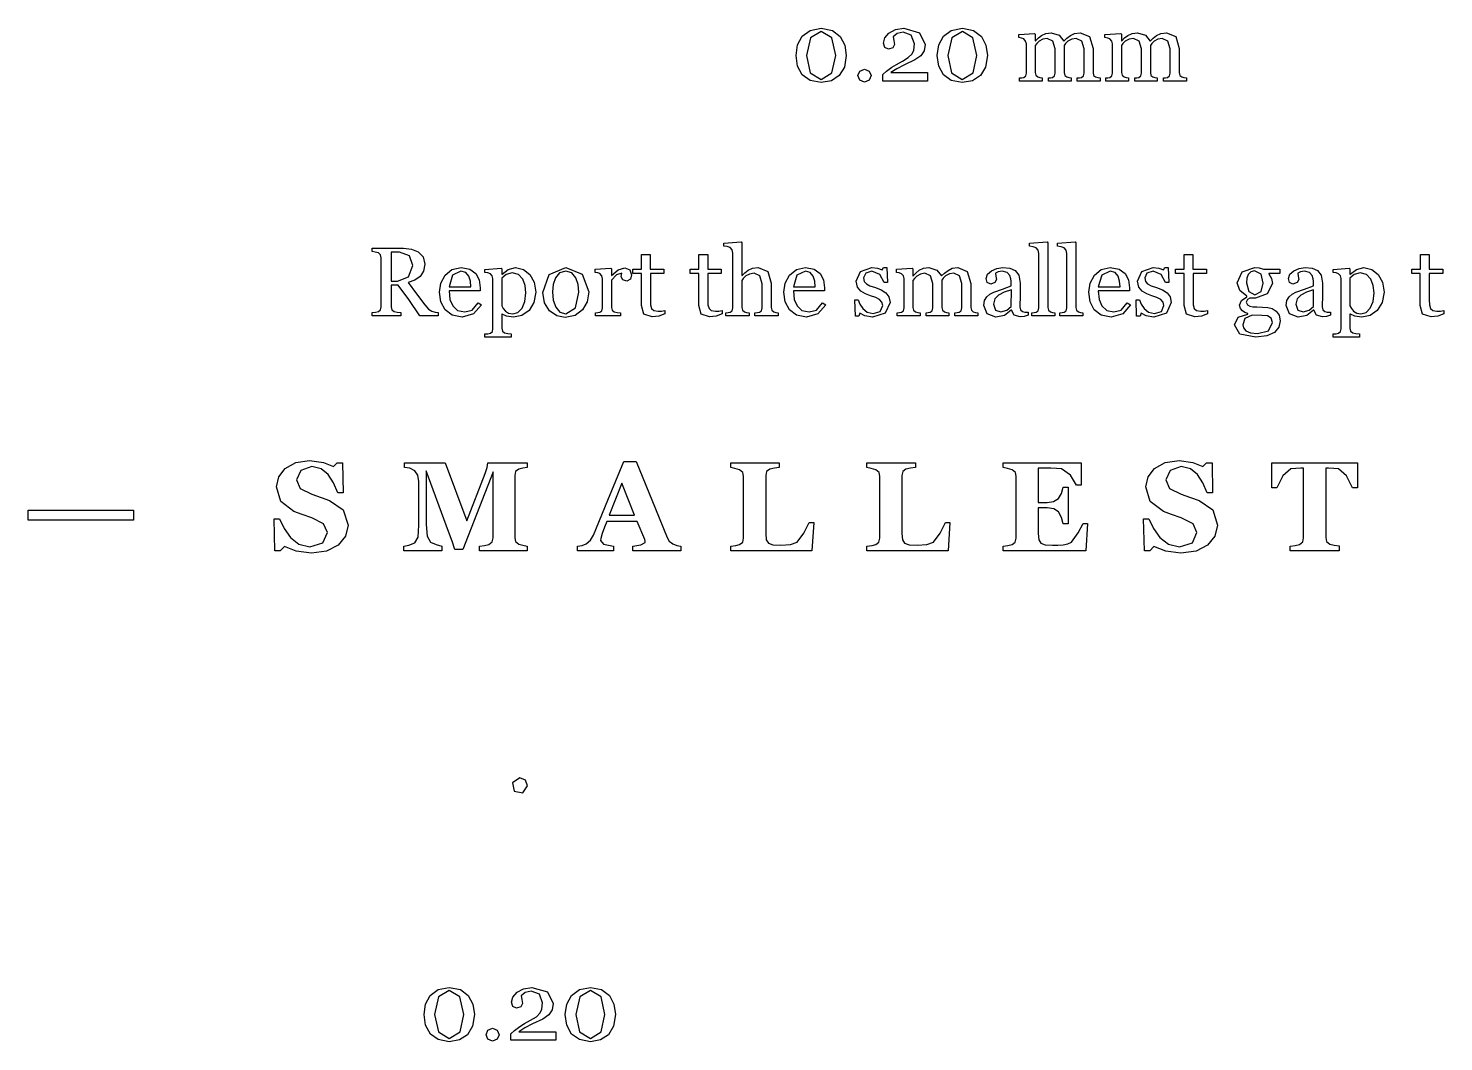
# Model space of a CAD drawing. Extents: x 0 to 118, y 2 to 170.
# Drawn here: x 38.73 to 56.79, y 90.73 to 103.67 of the extents above; entities that cross this region are included whole.
import ezdxf

# ---------------------------------------------------------------- set-up
doc = ezdxf.new("R2010")
doc.units = 0

msp = doc.modelspace()

# ---------------------------------------------------------------- linework, layer by layer
at = {"layer": 'Layer 1', "color": 7}
for points in [[(49.09021, 103.570067), (49.148193, 103.459595), (49.167718, 103.32776), (49.143918, 103.178832), (49.07861, 103.07019), (48.977292, 103.003052), (48.846677, 102.980477), (48.706297, 103.006722), (48.606198, 103.078742), (48.545775, 103.189827), (48.52625, 103.327767), (48.545175, 103.461432), (48.6056, 103.571907), (48.70631, 103.64698), (48.8473, 103.674445), (48.990733, 103.64637), (49.09022, 103.570075), (49.09021, 103.570067)], [(49.032837, 103.32776), (48.982788, 103.552977), (48.8479, 103.632935), (48.711182, 103.552977), (48.661133, 103.32776), (48.70874, 103.10559), (48.84668, 103.021972), (48.98462, 103.10559), (49.032837, 103.32776), (49.032837, 103.32776)], [(50.206542, 103), (49.634642, 103), (49.634642, 103.083007), (49.68042, 103.125122), (49.75, 103.176392), (49.808593, 103.212402), (49.886108, 103.255128), (49.95996, 103.300292), (50.007568, 103.34851), (50.030143, 103.395508), (50.038693, 103.476685), (49.997798, 103.58838), (49.892818, 103.62439), (49.817745, 103.608515), (49.764643, 103.56579), (49.775018, 103.519405), (49.781718, 103.466915), (49.762193, 103.42541), (49.70543, 103.40771), (49.658433, 103.42846), (49.641958, 103.485223), (49.660258, 103.55114), (49.712748, 103.612785), (49.795758, 103.65734), (49.902568, 103.67444), (50.100933, 103.618288), (50.174785, 103.469363), (50.16136, 103.388185), (50.119245, 103.32349), (50.043563, 103.269778), (49.911115, 103.208133), (49.812238, 103.158083), (49.737165, 103.108035), (50.206525, 103.108035), (50.206542, 103)], [(50.892577, 103.570067), (50.950562, 103.459595), (50.970087, 103.32776), (50.946287, 103.178832), (50.88098, 103.07019), (50.77966, 103.003052), (50.649045, 102.980477), (50.508665, 103.006722), (50.408567, 103.078742), (50.348142, 103.189827), (50.328617, 103.327767), (50.347542, 103.461432), (50.407967, 103.571907), (50.508675, 103.64698), (50.649665, 103.674445), (50.793098, 103.64637), (50.892585, 103.570075), (50.892577, 103.570067)], [(50.835205, 103.32776), (50.785155, 103.552977), (50.650267, 103.632935), (50.51355, 103.552977), (50.4635, 103.32776), (50.511107, 103.10559), (50.649047, 103.021972), (50.786987, 103.10559), (50.835205, 103.32776), (50.835205, 103.32776)], [(52.409303, 103), (52.115723, 103), (52.115723, 103.040283), (52.1438, 103.042783), (52.169433, 103.047657), (52.194458, 103.066582), (52.203008, 103.102595), (52.203008, 103.413262), (52.17371, 103.51092), (52.10169, 103.54571), (52.045538, 103.53656), (51.99732, 103.510925), (51.967413, 103.481627), (51.949713, 103.455992), (51.949713, 103.108702), (51.957038, 103.073302), (51.982063, 103.052552), (52.007088, 103.044002), (52.036995, 103.040352), (52.036995, 103), (51.74952, 103), (51.74952, 103.040283), (51.776375, 103.042783), (51.8008, 103.047657), (51.825825, 103.066582), (51.834375, 103.102595), (51.834375, 103.413262), (51.805078, 103.51092), (51.733058, 103.54571), (51.676905, 103.535935), (51.628687, 103.510302), (51.59878, 103.479785), (51.58048, 103.45476), (51.58048, 103.10991), (51.58903, 103.07512), (51.614665, 103.053745), (51.64091, 103.044595), (51.670817, 103.04032), (51.670817, 103), (51.378457, 103), (51.378457, 103.040283), (51.407145, 103.042783), (51.43339, 103.047657), (51.458415, 103.066582), (51.466965, 103.102595), (51.466965, 103.47674), (51.457815, 103.51153), (51.43339, 103.538385), (51.404702, 103.549985), (51.369302, 103.556085), (51.369302, 103.595757), (51.570717, 103.609182), (51.579267, 103.600632), (51.579267, 103.514575), (51.583542, 103.514575), (51.620775, 103.550585), (51.661667, 103.584155), (51.71477, 103.608555), (51.78435, 103.61833), (51.885057, 103.586592), (51.945482, 103.51091), (51.983935, 103.54814), (52.02849, 103.58293), (52.08281, 103.608565), (52.153002, 103.61834), (52.27385, 103.568292), (52.318407, 103.414482), (52.318407, 103.108697), (52.325733, 103.073297), (52.350758, 103.052547), (52.378225, 103.043997), (52.409352, 103.040347), (52.409303, 103)], [(53.510375, 103), (53.216798, 103), (53.216798, 103.040283), (53.244873, 103.042783), (53.270508, 103.047657), (53.295533, 103.066582), (53.304083, 103.102595), (53.304083, 103.413262), (53.274785, 103.51092), (53.202765, 103.54571), (53.146613, 103.53656), (53.098393, 103.510925), (53.068488, 103.481627), (53.050788, 103.455992), (53.050788, 103.108702), (53.058113, 103.073302), (53.083138, 103.052552), (53.108163, 103.044002), (53.13807, 103.040352), (53.13807, 103), (52.850593, 103), (52.850593, 103.040283), (52.87745, 103.042783), (52.90185, 103.047657), (52.926875, 103.066582), (52.935425, 103.102595), (52.935425, 103.413262), (52.906128, 103.51092), (52.834108, 103.54571), (52.777955, 103.535935), (52.729737, 103.510302), (52.69983, 103.479785), (52.681505, 103.45476), (52.681505, 103.10991), (52.690055, 103.07512), (52.71569, 103.053745), (52.741935, 103.044595), (52.771843, 103.04032), (52.771843, 103), (52.479485, 103), (52.479485, 103.040283), (52.50817, 103.042783), (52.534418, 103.047657), (52.55944, 103.066582), (52.56799, 103.102595), (52.56799, 103.47674), (52.55884, 103.51153), (52.534415, 103.538385), (52.505728, 103.549985), (52.470328, 103.556085), (52.470328, 103.595757), (52.671743, 103.609182), (52.680293, 103.600632), (52.680293, 103.514575), (52.684567, 103.514575), (52.7218, 103.550585), (52.762692, 103.584155), (52.815793, 103.608555), (52.885373, 103.61833), (52.986083, 103.586592), (53.046508, 103.51091), (53.084958, 103.54814), (53.129515, 103.58293), (53.183835, 103.608565), (53.254025, 103.61834), (53.374875, 103.568292), (53.41943, 103.414482), (53.41943, 103.108697), (53.426755, 103.073297), (53.45178, 103.052547), (53.479245, 103.043997), (53.510372, 103.040347), (53.510375, 103)], [(49.483888, 103.07019), (49.458863, 103.011597), (49.400268, 102.987797), (49.341065, 103.011597), (49.31664, 103.07019), (49.341065, 103.128785), (49.400268, 103.153807), (49.458863, 103.128785), (49.483888, 103.07019), (49.483888, 103.07019)], [(43.957215, 100), (43.72406, 100), (43.58368, 100.20996), (43.44818, 100.392455), (43.35968, 100.392455), (43.35968, 100.117797), (43.366405, 100.079955), (43.39509, 100.055555), (43.433542, 100.04763), (43.47993, 100.043355), (43.47993, 100), (43.113717, 100), (43.113717, 100.043335), (43.155832, 100.04761), (43.194895, 100.055535), (43.22114, 100.078735), (43.22969, 100.117798), (43.22969, 100.744018), (43.22359, 100.78186), (43.194902, 100.806885), (43.15523, 100.81666), (43.113725, 100.82276), (43.113725, 100.866095), (43.513507, 100.866095), (43.616655, 100.854495), (43.703935, 100.818485), (43.76436, 100.754398), (43.786935, 100.659793), (43.771685, 100.571293), (43.72652, 100.504763), (43.6606, 100.458988), (43.575763, 100.426638), (43.681963, 100.283815), (43.786333, 100.142825), (43.83455, 100.088503), (43.877885, 100.060428), (43.91756, 100.048228), (43.957233, 100.043353), (43.957215, 100)], [(48.297425, 100), (48.002015, 100), (48.002015, 100.040283), (48.033142, 100.042783), (48.061217, 100.047657), (48.086242, 100.066582), (48.094792, 100.102595), (48.094792, 100.412042), (48.064275, 100.51092), (47.991032, 100.54571), (47.931827, 100.535335), (47.88361, 100.51091), (47.851872, 100.480393), (47.834772, 100.454758), (47.834772, 100.108688), (47.842697, 100.074508), (47.868333, 100.053758), (47.895798, 100.044607), (47.927537, 100.040332), (47.927537, 100), (47.632125, 100), (47.632125, 100.040283), (47.661423, 100.042783), (47.687058, 100.047657), (47.712693, 100.066582), (47.721243, 100.102595), (47.721243, 100.803277), (47.711468, 100.844782), (47.687043, 100.87591), (47.64798, 100.886885), (47.603425, 100.89176), (47.603425, 100.930822), (47.826203, 100.944872), (47.834753, 100.935722), (47.834753, 100.5158), (47.837252, 100.5158), (47.873872, 100.5512), (47.917207, 100.58416), (47.97153, 100.60856), (48.04233, 100.618335), (48.16623, 100.567067), (48.209565, 100.420582), (48.209565, 100.107473), (48.21689, 100.072682), (48.242525, 100.052532), (48.26755, 100.043982), (48.297457, 100.040333), (48.297425, 100)], [(51.83014, 100), (51.53656, 100), (51.53656, 100.040283), (51.566468, 100.042783), (51.592713, 100.047657), (51.618348, 100.066582), (51.626898, 100.102595), (51.626898, 100.799615), (51.617123, 100.84051), (51.592698, 100.871027), (51.552415, 100.884452), (51.505418, 100.891777), (51.505418, 100.93084), (51.731858, 100.94489), (51.740408, 100.93574), (51.740408, 100.109932), (51.748333, 100.074532), (51.773968, 100.053782), (51.800213, 100.044632), (51.83012, 100.040357), (51.83014, 100)], [(52.187805, 100), (51.894225, 100), (51.894225, 100.040283), (51.924132, 100.042783), (51.950378, 100.047657), (51.976013, 100.066582), (51.984563, 100.102595), (51.984563, 100.799615), (51.974788, 100.84051), (51.950363, 100.871027), (51.91008, 100.884452), (51.863083, 100.891777), (51.863083, 100.93084), (52.089523, 100.94489), (52.098073, 100.93574), (52.098073, 100.109932), (52.105998, 100.074532), (52.131633, 100.053782), (52.157878, 100.044632), (52.187785, 100.040357), (52.187805, 100)], [(43.63617, 100.645753), (43.591003, 100.770263), (43.46344, 100.81665), (43.35968, 100.81665), (43.35968, 100.444947), (43.439635, 100.444947), (43.580017, 100.498657), (43.63617, 100.645752), (43.63617, 100.645753)], [(46.85089, 100.026218), (46.775818, 99.998753), (46.689148, 99.987153), (46.582338, 100.024995), (46.55182, 100.133027), (46.55182, 100.540742), (46.443178, 100.540742), (46.443178, 100.599335), (46.55426, 100.599335), (46.55426, 100.786712), (46.665345, 100.786712), (46.665345, 100.599335), (46.838073, 100.599335), (46.838073, 100.540742), (46.666565, 100.540742), (46.666565, 100.204437), (46.669065, 100.14096), (46.68249, 100.097015), (46.711785, 100.07016), (46.764275, 100.06101), (46.808833, 100.06351), (46.850945, 100.070835), (46.85089, 100.026218)], [(47.583923, 100.026218), (47.50885, 99.998753), (47.42218, 99.987153), (47.315368, 100.024995), (47.28485, 100.133027), (47.28485, 100.540742), (47.176208, 100.540742), (47.176208, 100.599335), (47.287293, 100.599335), (47.287293, 100.786712), (47.398378, 100.786712), (47.398378, 100.599335), (47.571105, 100.599335), (47.571105, 100.540742), (47.399598, 100.540742), (47.399598, 100.204437), (47.402098, 100.14096), (47.415523, 100.097015), (47.444818, 100.07016), (47.497308, 100.06101), (47.541865, 100.06351), (47.583978, 100.070835), (47.583923, 100.026218)], [(53.779602, 100.026245), (53.70453, 99.99878), (53.61786, 99.98718), (53.511048, 100.025022), (53.48053, 100.133055), (53.48053, 100.54077), (53.371887, 100.54077), (53.371887, 100.599362), (53.48297, 100.599362), (53.48297, 100.78674), (53.594055, 100.78674), (53.594055, 100.599362), (53.766785, 100.599362), (53.766785, 100.54077), (53.595275, 100.54077), (53.595275, 100.204465), (53.597775, 100.140987), (53.6112, 100.097042), (53.640498, 100.070187), (53.692988, 100.061037), (53.737543, 100.063537), (53.779658, 100.070862), (53.779602, 100.026245)], [(56.79474, 100.026245), (56.719665, 99.99878), (56.632995, 99.98718), (56.526185, 100.025022), (56.495667, 100.133055), (56.495667, 100.54077), (56.387025, 100.54077), (56.387025, 100.599362), (56.498107, 100.599362), (56.498107, 100.78674), (56.609192, 100.78674), (56.609192, 100.599362), (56.781923, 100.599362), (56.781923, 100.54077), (56.610413, 100.54077), (56.610413, 100.204465), (56.612913, 100.140987), (56.626337, 100.097042), (56.655632, 100.070187), (56.708125, 100.061037), (56.75268, 100.063537), (56.794795, 100.070862), (56.79474, 100.026245)], [(44.509583, 100.141603), (44.408265, 100.026855), (44.26239, 99.98413), (44.134828, 100.009765), (44.045105, 100.079345), (43.992005, 100.181885), (43.974905, 100.305785), (43.993205, 100.420533), (44.048138, 100.52246), (44.134198, 100.59204), (44.250163, 100.618898), (44.363078, 100.598148), (44.439373, 100.541385), (44.480875, 100.460818), (44.494925, 100.36011), (44.494925, 100.319828), (44.096365, 100.319828), (44.10734, 100.212405), (44.143353, 100.127565), (44.205608, 100.071413), (44.29716, 100.051263), (44.390545, 100.076288), (44.466838, 100.16784), (44.509583, 100.141603)], [(44.374695, 100.371095), (44.368595, 100.444335), (44.35027, 100.509643), (44.311818, 100.55542), (44.248953, 100.57312), (44.14214, 100.51941), (44.096365, 100.371095), (44.374695, 100.371095)], [(45.12909, 100.530395), (45.184633, 100.430908), (45.204783, 100.302125), (45.180983, 100.17151), (45.118115, 100.07141), (45.027173, 100.006715), (44.920973, 99.98414), (44.83186, 99.99634), (44.775098, 100.025028), (44.770223, 100.025028), (44.770223, 99.844363), (44.778773, 99.807743), (44.805018, 99.786393), (44.846523, 99.776018), (44.891688, 99.769918), (44.891688, 99.729025), (44.555385, 99.729025), (44.555385, 99.769918), (44.592005, 99.772968), (44.623743, 99.779068), (44.649378, 99.800418), (44.656703, 99.836428), (44.656703, 100.476688), (44.647553, 100.512088), (44.623753, 100.539553), (44.593235, 100.550528), (44.555395, 100.556028), (44.555395, 100.5957), (44.760473, 100.609125), (44.769023, 100.6018), (44.769023, 100.53405), (44.773898, 100.5328), (44.852633, 100.593835), (44.946018, 100.618235), (45.048555, 100.594435), (45.129123, 100.530348), (45.12909, 100.530395)], [(45.029603, 100.097658), (45.065613, 100.185548), (45.077213, 100.29724), (45.067438, 100.389405), (45.03692, 100.471193), (44.982598, 100.528565), (44.90203, 100.55054), (44.825128, 100.53039), (44.770195, 100.483393), (44.770195, 100.127558), (44.787895, 100.09338), (44.815973, 100.06286), (44.856865, 100.037838), (44.910575, 100.028688), (44.976495, 100.046388), (45.029595, 100.097658), (45.029603, 100.097658)], [(45.879823, 100.307008), (45.859673, 100.181885), (45.8023, 100.078125), (45.704643, 100.005493), (45.580133, 99.981693), (45.470878, 100.003043), (45.378715, 100.066518), (45.31524, 100.166005), (45.29204, 100.298453), (45.373828, 100.529165), (45.589283, 100.618887), (45.797413, 100.533438), (45.87981, 100.306998), (45.879823, 100.307008)], [(45.75348, 100.305758), (45.74433, 100.402195), (45.716865, 100.488865), (45.665595, 100.54929), (45.58808, 100.57249), (45.507515, 100.54929), (45.453805, 100.485812), (45.426338, 100.400972), (45.418413, 100.30881), (45.427563, 100.200167), (45.45808, 100.111667), (45.509958, 100.050022), (45.588083, 100.028047), (45.708933, 100.1019), (45.75349, 100.305757), (45.75348, 100.305758)], [(46.427918, 100.524265), (46.412668, 100.468723), (46.365673, 100.444923), (46.313183, 100.462623), (46.295483, 100.501685), (46.297233, 100.526085), (46.301508, 100.54806), (46.234368, 100.52486), (46.16906, 100.458943), (46.16906, 100.1086), (46.176985, 100.07381), (46.20323, 100.05366), (46.242293, 100.04451), (46.284408, 100.040235), (46.284408, 100), (45.967025, 100), (45.967025, 100.040283), (45.99571, 100.042783), (46.021955, 100.047657), (46.04698, 100.066582), (46.05553, 100.102595), (46.05553, 100.474297), (46.04638, 100.51153), (46.021955, 100.540827), (45.99449, 100.551202), (45.96031, 100.556077), (45.96031, 100.59575), (46.160505, 100.609175), (46.169055, 100.600625), (46.169055, 100.515787), (46.172105, 100.515787), (46.256333, 100.59086), (46.341173, 100.616495), (46.403428, 100.59147), (46.427853, 100.524332), (46.427918, 100.524265)], [(48.905945, 100.141603), (48.804627, 100.026855), (48.658752, 99.98413), (48.53119, 100.009765), (48.441467, 100.079345), (48.388367, 100.181885), (48.371267, 100.305785), (48.389567, 100.420533), (48.4445, 100.52246), (48.530558, 100.59204), (48.646525, 100.618898), (48.75944, 100.598148), (48.835735, 100.541385), (48.877237, 100.460818), (48.891287, 100.36011), (48.891287, 100.319828), (48.492727, 100.319828), (48.503702, 100.212405), (48.539715, 100.127565), (48.60197, 100.071413), (48.693522, 100.051263), (48.786907, 100.076288), (48.8632, 100.16784), (48.905945, 100.141603)], [(48.771057, 100.371095), (48.764957, 100.444335), (48.746657, 100.509643), (48.708205, 100.55542), (48.64534, 100.57312), (48.538527, 100.51941), (48.492752, 100.371095), (48.771057, 100.371095)], [(49.674377, 100.2948), (49.71283, 100.24414), (49.726255, 100.17395), (49.663387, 100.037233), (49.501645, 99.98413), (49.4046, 100.003055), (49.341732, 100.037845), (49.329532, 99.998173), (49.283755, 99.998173), (49.277655, 100.207523), (49.319767, 100.207523), (49.340517, 100.15198), (49.37897, 100.094608), (49.435732, 100.04944), (49.510805, 100.03114), (49.601137, 100.057385), (49.632875, 100.13368), (49.6225, 100.177625), (49.593202, 100.210585), (49.543765, 100.235608), (49.478457, 100.258183), (49.41437, 100.281383), (49.354555, 100.316783), (49.31061, 100.369273), (49.29351, 100.442515), (49.348442, 100.567638), (49.495537, 100.618908), (49.567557, 100.609758), (49.627982, 100.587783), (49.642032, 100.619523), (49.685977, 100.619523), (49.695127, 100.42604), (49.653012, 100.42604), (49.59747, 100.53102), (49.49432, 100.571915), (49.415585, 100.54689), (49.3869, 100.486465), (49.39605, 100.44069), (49.424735, 100.40956), (49.470512, 100.38636), (49.539482, 100.36256), (49.615165, 100.332653), (49.67437, 100.29481), (49.674377, 100.2948)], [(50.848082, 100), (50.554505, 100), (50.554505, 100.040283), (50.58258, 100.042783), (50.608215, 100.047657), (50.63324, 100.066582), (50.64179, 100.102595), (50.64179, 100.413262), (50.612493, 100.51092), (50.540472, 100.54571), (50.48432, 100.53656), (50.4361, 100.510925), (50.406195, 100.481627), (50.388495, 100.455992), (50.388495, 100.108702), (50.39582, 100.073302), (50.420845, 100.052552), (50.44587, 100.044002), (50.475777, 100.040352), (50.475777, 100), (50.1883, 100), (50.1883, 100.040283), (50.215157, 100.042783), (50.239557, 100.047657), (50.264582, 100.066582), (50.273132, 100.102595), (50.273132, 100.413262), (50.243835, 100.51092), (50.171815, 100.54571), (50.115662, 100.535935), (50.067445, 100.510302), (50.037537, 100.479785), (50.019212, 100.45476), (50.019212, 100.10991), (50.027762, 100.07512), (50.053397, 100.053745), (50.079642, 100.044595), (50.10955, 100.04032), (50.10955, 100), (49.817192, 100), (49.817192, 100.040283), (49.845878, 100.042783), (49.872125, 100.047657), (49.897147, 100.066582), (49.905697, 100.102595), (49.905697, 100.47674), (49.896547, 100.51153), (49.872122, 100.538385), (49.843435, 100.549985), (49.808035, 100.556085), (49.808035, 100.595757), (50.00945, 100.609182), (50.018, 100.600632), (50.018, 100.514575), (50.022275, 100.514575), (50.059507, 100.550585), (50.1004, 100.584155), (50.1535, 100.608555), (50.22308, 100.61833), (50.32379, 100.586592), (50.384215, 100.51091), (50.422665, 100.54814), (50.467222, 100.58293), (50.521542, 100.608565), (50.591732, 100.61834), (50.712582, 100.568292), (50.757137, 100.414482), (50.757137, 100.108697), (50.764462, 100.073297), (50.789487, 100.052547), (50.816952, 100.043997), (50.84808, 100.040347), (50.848082, 100)], [(51.488342, 100.010975), (51.437682, 99.9945), (51.388855, 99.987775), (51.31256, 100.00975), (51.27655, 100.075057), (51.2729, 100.075057), (51.187452, 100.00792), (51.078197, 99.98472), (50.966505, 100.026225), (50.92317, 100.134867), (50.932945, 100.197122), (50.962242, 100.246562), (51.002525, 100.27891), (51.049522, 100.30211), (51.160605, 100.34056), (51.274132, 100.384507), (51.274132, 100.444932), (51.270482, 100.47545), (51.256432, 100.518172), (51.221642, 100.557235), (51.158777, 100.574335), (51.106287, 100.56456), (51.072717, 100.545035), (51.078217, 100.509022), (51.084317, 100.465077), (51.064792, 100.426015), (51.011692, 100.408315), (50.966527, 100.429665), (50.952478, 100.478492), (50.972003, 100.532205), (51.023882, 100.57798), (51.09041, 100.606668), (51.166705, 100.618868), (51.255815, 100.611543), (51.325395, 100.581635), (51.372393, 100.51999), (51.388868, 100.420503), (51.387118, 100.265473), (51.385368, 100.118378), (51.393293, 100.080538), (51.418928, 100.056738), (51.447613, 100.050638), (51.488508, 100.050138), (51.488342, 100.010975)], [(52.798157, 100.141603), (52.696837, 100.026855), (52.550965, 99.98413), (52.4234, 100.009765), (52.33368, 100.079345), (52.280577, 100.181885), (52.263477, 100.305785), (52.281777, 100.420533), (52.336707, 100.52246), (52.422767, 100.59204), (52.538735, 100.618898), (52.65165, 100.598148), (52.727945, 100.541385), (52.769448, 100.460818), (52.783498, 100.36011), (52.783498, 100.319828), (52.384937, 100.319828), (52.395913, 100.212405), (52.431922, 100.127565), (52.49418, 100.071413), (52.585732, 100.051263), (52.679115, 100.076288), (52.75541, 100.16784), (52.798157, 100.141603)], [(52.66327, 100.371095), (52.65717, 100.444335), (52.63887, 100.509643), (52.600417, 100.55542), (52.537552, 100.57312), (52.43074, 100.51941), (52.384962, 100.371095), (52.66327, 100.371095)], [(53.265075, 100.2948), (53.303527, 100.24414), (53.316952, 100.17395), (53.254087, 100.037233), (53.092342, 99.98413), (52.995297, 100.003055), (52.932432, 100.037845), (52.920232, 99.998173), (52.874455, 99.998173), (52.868355, 100.207523), (52.91047, 100.207523), (52.93122, 100.15198), (52.969672, 100.094608), (53.026435, 100.04944), (53.10151, 100.03114), (53.19184, 100.057385), (53.22358, 100.13368), (53.213205, 100.177625), (53.18391, 100.210585), (53.13447, 100.235608), (53.069162, 100.258183), (53.005075, 100.281383), (52.945262, 100.316783), (52.901315, 100.369273), (52.884215, 100.442515), (52.939145, 100.567638), (53.08624, 100.618908), (53.158262, 100.609758), (53.218687, 100.587783), (53.232737, 100.619523), (53.276682, 100.619523), (53.285832, 100.42604), (53.243717, 100.42604), (53.188177, 100.53102), (53.085027, 100.571915), (53.006292, 100.54689), (52.977605, 100.486465), (52.986755, 100.44069), (53.015442, 100.40956), (53.061217, 100.38636), (53.130187, 100.36256), (53.205872, 100.332653), (53.265075, 100.29481), (53.265075, 100.2948)], [(54.656677, 100.062255), (54.69513, 100.009765), (54.70918, 99.937135), (54.690255, 99.855958), (54.63288, 99.789428), (54.535225, 99.744872), (54.394845, 99.728998), (54.190375, 99.76928), (54.122627, 99.885858), (54.171455, 99.984123), (54.295967, 100.023185), (54.295967, 100.031735), (54.258125, 100.04516), (54.224555, 100.064685), (54.19892, 100.094593), (54.189145, 100.137928), (54.21172, 100.19713), (54.2813, 100.244128), (54.2813, 100.253278), (54.190357, 100.32347), (54.15801, 100.423568), (54.221487, 100.563948), (54.38506, 100.61888), (54.439382, 100.61338), (54.494925, 100.59933), (54.704885, 100.59933), (54.704885, 100.540738), (54.563282, 100.540738), (54.563282, 100.537063), (54.596852, 100.479078), (54.607827, 100.416823), (54.54313, 100.282545), (54.393592, 100.227613), (54.31974, 100.227613), (54.290445, 100.209913), (54.275195, 100.175123), (54.28802, 100.140333), (54.319147, 100.124458), (54.360042, 100.118358), (54.40887, 100.116608), (54.482112, 100.112933), (54.54864, 100.109258), (54.604792, 100.095833), (54.656672, 100.062263), (54.656677, 100.062255)], [(54.491882, 100.419313), (54.462585, 100.532837), (54.381407, 100.575563), (54.33197, 100.563362), (54.29901, 100.529792), (54.28131, 100.480965), (54.276435, 100.42298), (54.305732, 100.312507), (54.382637, 100.269782), (54.463202, 100.311897), (54.49189, 100.41932), (54.491882, 100.419313)], [(55.347595, 100.010987), (55.296935, 99.994512), (55.248107, 99.987787), (55.171815, 100.009762), (55.135802, 100.07507), (55.132152, 100.07507), (55.046705, 100.007932), (54.937452, 99.984732), (54.825758, 100.026237), (54.782423, 100.13488), (54.792198, 100.197135), (54.821495, 100.246575), (54.861778, 100.278922), (54.908775, 100.302122), (55.01986, 100.340572), (55.133385, 100.38452), (55.133385, 100.444945), (55.129735, 100.475462), (55.115685, 100.518185), (55.080895, 100.557247), (55.018028, 100.574347), (54.965538, 100.564572), (54.931968, 100.545047), (54.937468, 100.509035), (54.943568, 100.46509), (54.924043, 100.426027), (54.870943, 100.408327), (54.825778, 100.429677), (54.811728, 100.478505), (54.831253, 100.532217), (54.883133, 100.577992), (54.94966, 100.60668), (55.025955, 100.61888), (55.115068, 100.611555), (55.184648, 100.581648), (55.231643, 100.520003), (55.248118, 100.420515), (55.246368, 100.265485), (55.244618, 100.11839), (55.252543, 100.08055), (55.278178, 100.05675), (55.306865, 100.05065), (55.347758, 100.05015), (55.347595, 100.010987)], [(55.957338, 100.530395), (56.012878, 100.430908), (56.033028, 100.302125), (56.009228, 100.17151), (55.94636, 100.07141), (55.855418, 100.006715), (55.749218, 99.98414), (55.660105, 99.99634), (55.603343, 100.025028), (55.598468, 100.025028), (55.598468, 99.844363), (55.607018, 99.807743), (55.633263, 99.786393), (55.674765, 99.776018), (55.719933, 99.769918), (55.719933, 99.729025), (55.383628, 99.729025), (55.383628, 99.769918), (55.42025, 99.772968), (55.451988, 99.779068), (55.477623, 99.800418), (55.484948, 99.836428), (55.484948, 100.476688), (55.475798, 100.512088), (55.451998, 100.539553), (55.42148, 100.550528), (55.383638, 100.556028), (55.383638, 100.5957), (55.588718, 100.609125), (55.597268, 100.6018), (55.597268, 100.53405), (55.602143, 100.5328), (55.680878, 100.593835), (55.77426, 100.618235), (55.8768, 100.594435), (55.957368, 100.530348), (55.957338, 100.530395)], [(55.85785, 100.097657), (55.89386, 100.185547), (55.90546, 100.29724), (55.895685, 100.389405), (55.865167, 100.471193), (55.810848, 100.528565), (55.73028, 100.55054), (55.653377, 100.53039), (55.598445, 100.483392), (55.598445, 100.127557), (55.616145, 100.09338), (55.64422, 100.06286), (55.685115, 100.037837), (55.738825, 100.028687), (55.804742, 100.046387), (55.857845, 100.097657), (55.85785, 100.097657)], [(51.27533, 100.33324), (51.184387, 100.303333), (51.111755, 100.26671), (51.063538, 100.217273), (51.045838, 100.150135), (51.072083, 100.07567), (51.139833, 100.05187), (51.216125, 100.07262), (51.271668, 100.122668), (51.27533, 100.33324)], [(55.134583, 100.333253), (55.04364, 100.303345), (54.971008, 100.266723), (54.92279, 100.217285), (54.90509, 100.150148), (54.931335, 100.075683), (54.999085, 100.051883), (55.075378, 100.072633), (55.13092, 100.12268), (55.134583, 100.333253)], [(54.60907, 99.91455), (54.593195, 99.970703), (54.544977, 100.00061), (54.474787, 100.00611), (54.351498, 100.00916), (54.257503, 99.966435), (54.230038, 99.88831), (54.239187, 99.847417), (54.270925, 99.811407), (54.328297, 99.785772), (54.416187, 99.775397), (54.55718, 99.810187), (54.60906, 99.914558), (54.60907, 99.91455)], [(42.33969, 96.969848), (42.14688, 96.99524), (41.996125, 97.055543), (41.941375, 97), (41.873933, 97), (41.863608, 97.407043), (41.931845, 97.407043), (41.99056, 97.28485), (42.07308, 97.1698), (42.18099, 97.083313), (42.321433, 97.049988), (42.48647, 97.102355), (42.544392, 97.235658), (42.495197, 97.345948), (42.344442, 97.423705), (42.221455, 97.46338), (42.11672, 97.500673), (41.947713, 97.630005), (41.892965, 97.818055), (41.92153, 97.944215), (42.004843, 98.05371), (42.138938, 98.127503), (42.31667, 98.156068), (42.492025, 98.129883), (42.620565, 98.078308), (42.668965, 98.125915), (42.737998, 98.125915), (42.744348, 97.741883), (42.67611, 97.741883), (42.619775, 97.868043), (42.55233, 97.975953), (42.46267, 98.04895), (42.34365, 98.07672), (42.20321, 98.02832), (42.149255, 97.908508), (42.196068, 97.798218), (42.34365, 97.72284), (42.463463, 97.683168), (42.572168, 97.64508), (42.746728, 97.522095), (42.80703, 97.32849), (42.77291, 97.187255), (42.68087, 97.073793), (42.53408, 96.996825), (42.339683, 96.969848), (42.33969, 96.969848)], [(45.09433, 97), (44.484162, 97), (44.484162, 97.06189), (44.550017, 97.069815), (44.603972, 97.081715), (44.646027, 97.114248), (44.658727, 97.166615), (44.658727, 98.00768), (44.27152, 97.01824), (44.171545, 97.01824), (44.135837, 97.122183), (44.090612, 97.246755), (43.80576, 98.020375), (43.80576, 97.335622), (43.81846, 97.18566), (43.861307, 97.111075), (43.931925, 97.079335), (44.00413, 97.061885), (44.00413, 97), (43.52012, 97), (43.52012, 97.06189), (43.58439, 97.072215), (43.658182, 97.101573), (43.70103, 97.176158), (43.71213, 97.326915), (43.71213, 97.884715), (43.69943, 97.96882), (43.661345, 98.022775), (43.59628, 98.054515), (43.528837, 98.06404), (43.528837, 98.12593), (44.046965, 98.12593), (44.324675, 97.382463), (44.558745, 97.986283), (44.581745, 98.065628), (44.593645, 98.12593), (45.09273, 98.12593), (45.09273, 98.06404), (45.03957, 98.05769), (44.986407, 98.04499), (44.945147, 98.012458), (44.935623, 97.963265), (44.935623, 97.16584), (44.945147, 97.11744), (44.986407, 97.084115), (45.037982, 97.070615), (45.094317, 97.06189), (45.09433, 97)], [(47.057097, 97), (46.443755, 97), (46.443755, 97.06189), (46.544525, 97.076965), (46.602447, 97.10791), (46.600947, 97.122185), (46.594597, 97.14361), (46.49859, 97.376887), (46.109795, 97.376887), (46.079645, 97.300715), (46.051872, 97.222957), (46.033622, 97.158687), (46.031122, 97.130915), (46.06921, 97.087275), (46.19775, 97.061885), (46.19775, 97), (45.735957, 97), (45.735957, 97.06189), (45.794672, 97.069815), (45.847043, 97.088865), (45.90179, 97.135677), (45.939875, 97.201535), (46.123958, 97.648253), (46.32867, 98.141783), (46.48736, 98.141783), (46.730953, 97.537168), (46.880915, 97.169005), (46.9071, 97.125363), (46.952328, 97.088865), (47.003903, 97.069815), (47.057063, 97.06189), (47.057097, 97)], [(48.751677, 97.361023), (48.729453, 97), (47.692403, 97), (47.692403, 97.06189), (47.757467, 97.06904), (47.80666, 97.079365), (47.846335, 97.11031), (47.857435, 97.161092), (47.857435, 97.955343), (47.84871, 98.002155), (47.806655, 98.036275), (47.747147, 98.053725), (47.692397, 98.06405), (47.692397, 98.12594), (48.310502, 98.12594), (48.310502, 98.06405), (48.250197, 98.0569), (48.19069, 98.045), (48.14943, 98.012467), (48.139105, 97.963275), (48.139105, 97.22298), (48.146255, 97.14046), (48.174027, 97.096025), (48.231155, 97.0762), (48.333512, 97.072225), (48.456497, 97.079375), (48.542985, 97.1127), (48.625505, 97.226165), (48.69374, 97.361053), (48.751677, 97.361023)], [(50.490693, 97.361023), (50.468475, 97), (49.431427, 97), (49.431427, 97.06189), (49.49649, 97.06904), (49.545685, 97.079365), (49.585358, 97.11031), (49.596457, 97.161092), (49.596457, 97.955343), (49.587733, 98.002155), (49.54568, 98.036275), (49.48617, 98.053725), (49.431423, 98.06405), (49.431423, 98.12594), (50.049525, 98.12594), (50.049525, 98.06405), (49.989223, 98.0569), (49.929713, 98.045), (49.888452, 98.012467), (49.878127, 97.963275), (49.878127, 97.22298), (49.885278, 97.14046), (49.913047, 97.096025), (49.970177, 97.0762), (50.072533, 97.072225), (50.195518, 97.079375), (50.282005, 97.1127), (50.364525, 97.226165), (50.432763, 97.361053), (50.490693, 97.361023)], [(52.16861, 97.838685), (52.108308, 97.838685), (52.02896, 97.96881), (51.917083, 98.04657), (51.850433, 98.05292), (51.78061, 98.05442), (51.617158, 98.05442), (51.617158, 97.619605), (51.733003, 97.619605), (51.812348, 97.62993), (51.87741, 97.669602), (51.91391, 97.733872), (51.93851, 97.814012), (51.998812, 97.814012), (51.998812, 97.344285), (51.93851, 97.344285), (51.91391, 97.427597), (51.87741, 97.497422), (51.81552, 97.536302), (51.733003, 97.547402), (51.617158, 97.547402), (51.617158, 97.22288), (51.624308, 97.141947), (51.652873, 97.09672), (51.706828, 97.076895), (51.80125, 97.072145), (51.8679, 97.072895), (51.936138, 97.077645), (51.998028, 97.089545), (52.041668, 97.112545), (52.12736, 97.23077), (52.190043, 97.350582), (52.247965, 97.350582), (52.226532, 97), (51.17044, 97), (51.17044, 97.06189), (51.230742, 97.06824), (51.284698, 97.07934), (51.325165, 97.11108), (51.33549, 97.161068), (51.33549, 97.955318), (51.326765, 98.00213), (51.28471, 98.03625), (51.226788, 98.0537), (51.170453, 98.064025), (51.170453, 98.125915), (52.168623, 98.125915), (52.16861, 97.838685)], [(53.439483, 96.969848), (53.246673, 96.99524), (53.095918, 97.055543), (53.041168, 97), (52.973725, 97), (52.9634, 97.407043), (53.031638, 97.407043), (53.090353, 97.28485), (53.172873, 97.1698), (53.280783, 97.083313), (53.421225, 97.049988), (53.586262, 97.102355), (53.644185, 97.235658), (53.59499, 97.345948), (53.444235, 97.423705), (53.321247, 97.46338), (53.216513, 97.500673), (53.047505, 97.630005), (52.992758, 97.818055), (53.021323, 97.944215), (53.104635, 98.05371), (53.23873, 98.127503), (53.416463, 98.156068), (53.591818, 98.129883), (53.720358, 98.078308), (53.768758, 98.125915), (53.83779, 98.125915), (53.84414, 97.741883), (53.775903, 97.741883), (53.719568, 97.868043), (53.652123, 97.975953), (53.562463, 98.04895), (53.443443, 98.07672), (53.303003, 98.02832), (53.249048, 97.908508), (53.29586, 97.798218), (53.443443, 97.72284), (53.563255, 97.683168), (53.67196, 97.64508), (53.84652, 97.522095), (53.906823, 97.32849), (53.872703, 97.187255), (53.780663, 97.073793), (53.633873, 96.996825), (53.439475, 96.969848), (53.439483, 96.969848)], [(55.69345, 97.803772), (55.632355, 97.803772), (55.55301, 97.958495), (55.453032, 98.047363), (55.39035, 98.052913), (55.32608, 98.055413), (55.288787, 98.055413), (55.288787, 97.172295), (55.299112, 97.121515), (55.33958, 97.087395), (55.395915, 97.07232), (55.461772, 97.061995), (55.461772, 97), (54.834147, 97), (54.834147, 97.06189), (54.898417, 97.06824), (54.955545, 97.07934), (54.996805, 97.11346), (55.00713, 97.16424), (55.00713, 98.055293), (54.969837, 98.055293), (54.905567, 98.052793), (54.842885, 98.047243), (54.742115, 97.958375), (54.663562, 97.803652), (54.602467, 97.803652), (54.602467, 98.125795), (55.69347, 98.125795), (55.69345, 97.803772)], [(46.465972, 97.455445), (46.30252, 97.863282), (46.14145, 97.455445), (46.465972, 97.455445)], [(40.066925, 97.391175), (38.72519, 97.391175), (38.72519, 97.520508), (40.066925, 97.520508), (40.066925, 97.391175)], [(45, 94.1), (44.907612, 94.038268), (44.929289, 93.929289), (45.038268, 93.907612), (45.1, 94), (45.070711, 94.070711), (45, 94.1), (45, 94.1)], [(44.34204, 91.320067), (44.400025, 91.209595), (44.41955, 91.07776), (44.39575, 90.928832), (44.330442, 90.82019), (44.229122, 90.753052), (44.098507, 90.730477), (43.958127, 90.756722), (43.85803, 90.828742), (43.797605, 90.939827), (43.77808, 91.077767), (43.797005, 91.211432), (43.85743, 91.321907), (43.958137, 91.39698), (44.099128, 91.424445), (44.24256, 91.39637), (44.342048, 91.320075), (44.34204, 91.320067)], [(44.284667, 91.07776), (44.23462, 91.302977), (44.099733, 91.382935), (43.963013, 91.302977), (43.912965, 91.07776), (43.960573, 90.85559), (44.09851, 90.771972), (44.23645, 90.85559), (44.284668, 91.07776), (44.284667, 91.07776)], [(45.458375, 90.75), (44.886475, 90.75), (44.886475, 90.833007), (44.93225, 90.875122), (45.00183, 90.926392), (45.060425, 90.962402), (45.13794, 91.005128), (45.211792, 91.050292), (45.2594, 91.09851), (45.281975, 91.145508), (45.290525, 91.226685), (45.249632, 91.33838), (45.14465, 91.37439), (45.069578, 91.358515), (45.016478, 91.31579), (45.026853, 91.269405), (45.033578, 91.216915), (45.014053, 91.17541), (44.95729, 91.15771), (44.910293, 91.17846), (44.893818, 91.235223), (44.912118, 91.30114), (44.964608, 91.362785), (45.047615, 91.40734), (45.154428, 91.42444), (45.35279, 91.368288), (45.426643, 91.219363), (45.413218, 91.138185), (45.371103, 91.07349), (45.29542, 91.019778), (45.162975, 90.958133), (45.064098, 90.908083), (44.989023, 90.858035), (45.458385, 90.858035), (45.458375, 90.75)], [(46.14441, 91.320067), (46.202392, 91.209595), (46.221917, 91.07776), (46.198117, 90.928832), (46.13281, 90.82019), (46.031492, 90.753052), (45.900877, 90.730477), (45.760495, 90.756722), (45.660397, 90.828742), (45.599972, 90.939827), (45.580447, 91.077767), (45.599372, 91.211432), (45.659797, 91.321907), (45.760505, 91.39698), (45.901497, 91.424445), (46.04493, 91.39637), (46.144418, 91.320075), (46.14441, 91.320067)], [(46.087035, 91.07776), (46.036987, 91.302977), (45.9021, 91.382935), (45.76538, 91.302977), (45.715333, 91.07776), (45.76294, 90.85559), (45.90088, 90.771972), (46.038818, 90.85559), (46.087035, 91.07776), (46.087035, 91.07776)], [(44.735717, 90.82019), (44.710693, 90.761597), (44.6521, 90.737797), (44.592895, 90.761597), (44.568495, 90.82019), (44.592895, 90.878785), (44.6521, 90.903807), (44.710693, 90.878785), (44.735717, 90.82019), (44.735717, 90.82019)]]:
    msp.add_lwpolyline(points, dxfattribs=at)

doc.saveas('drawing.dxf')
